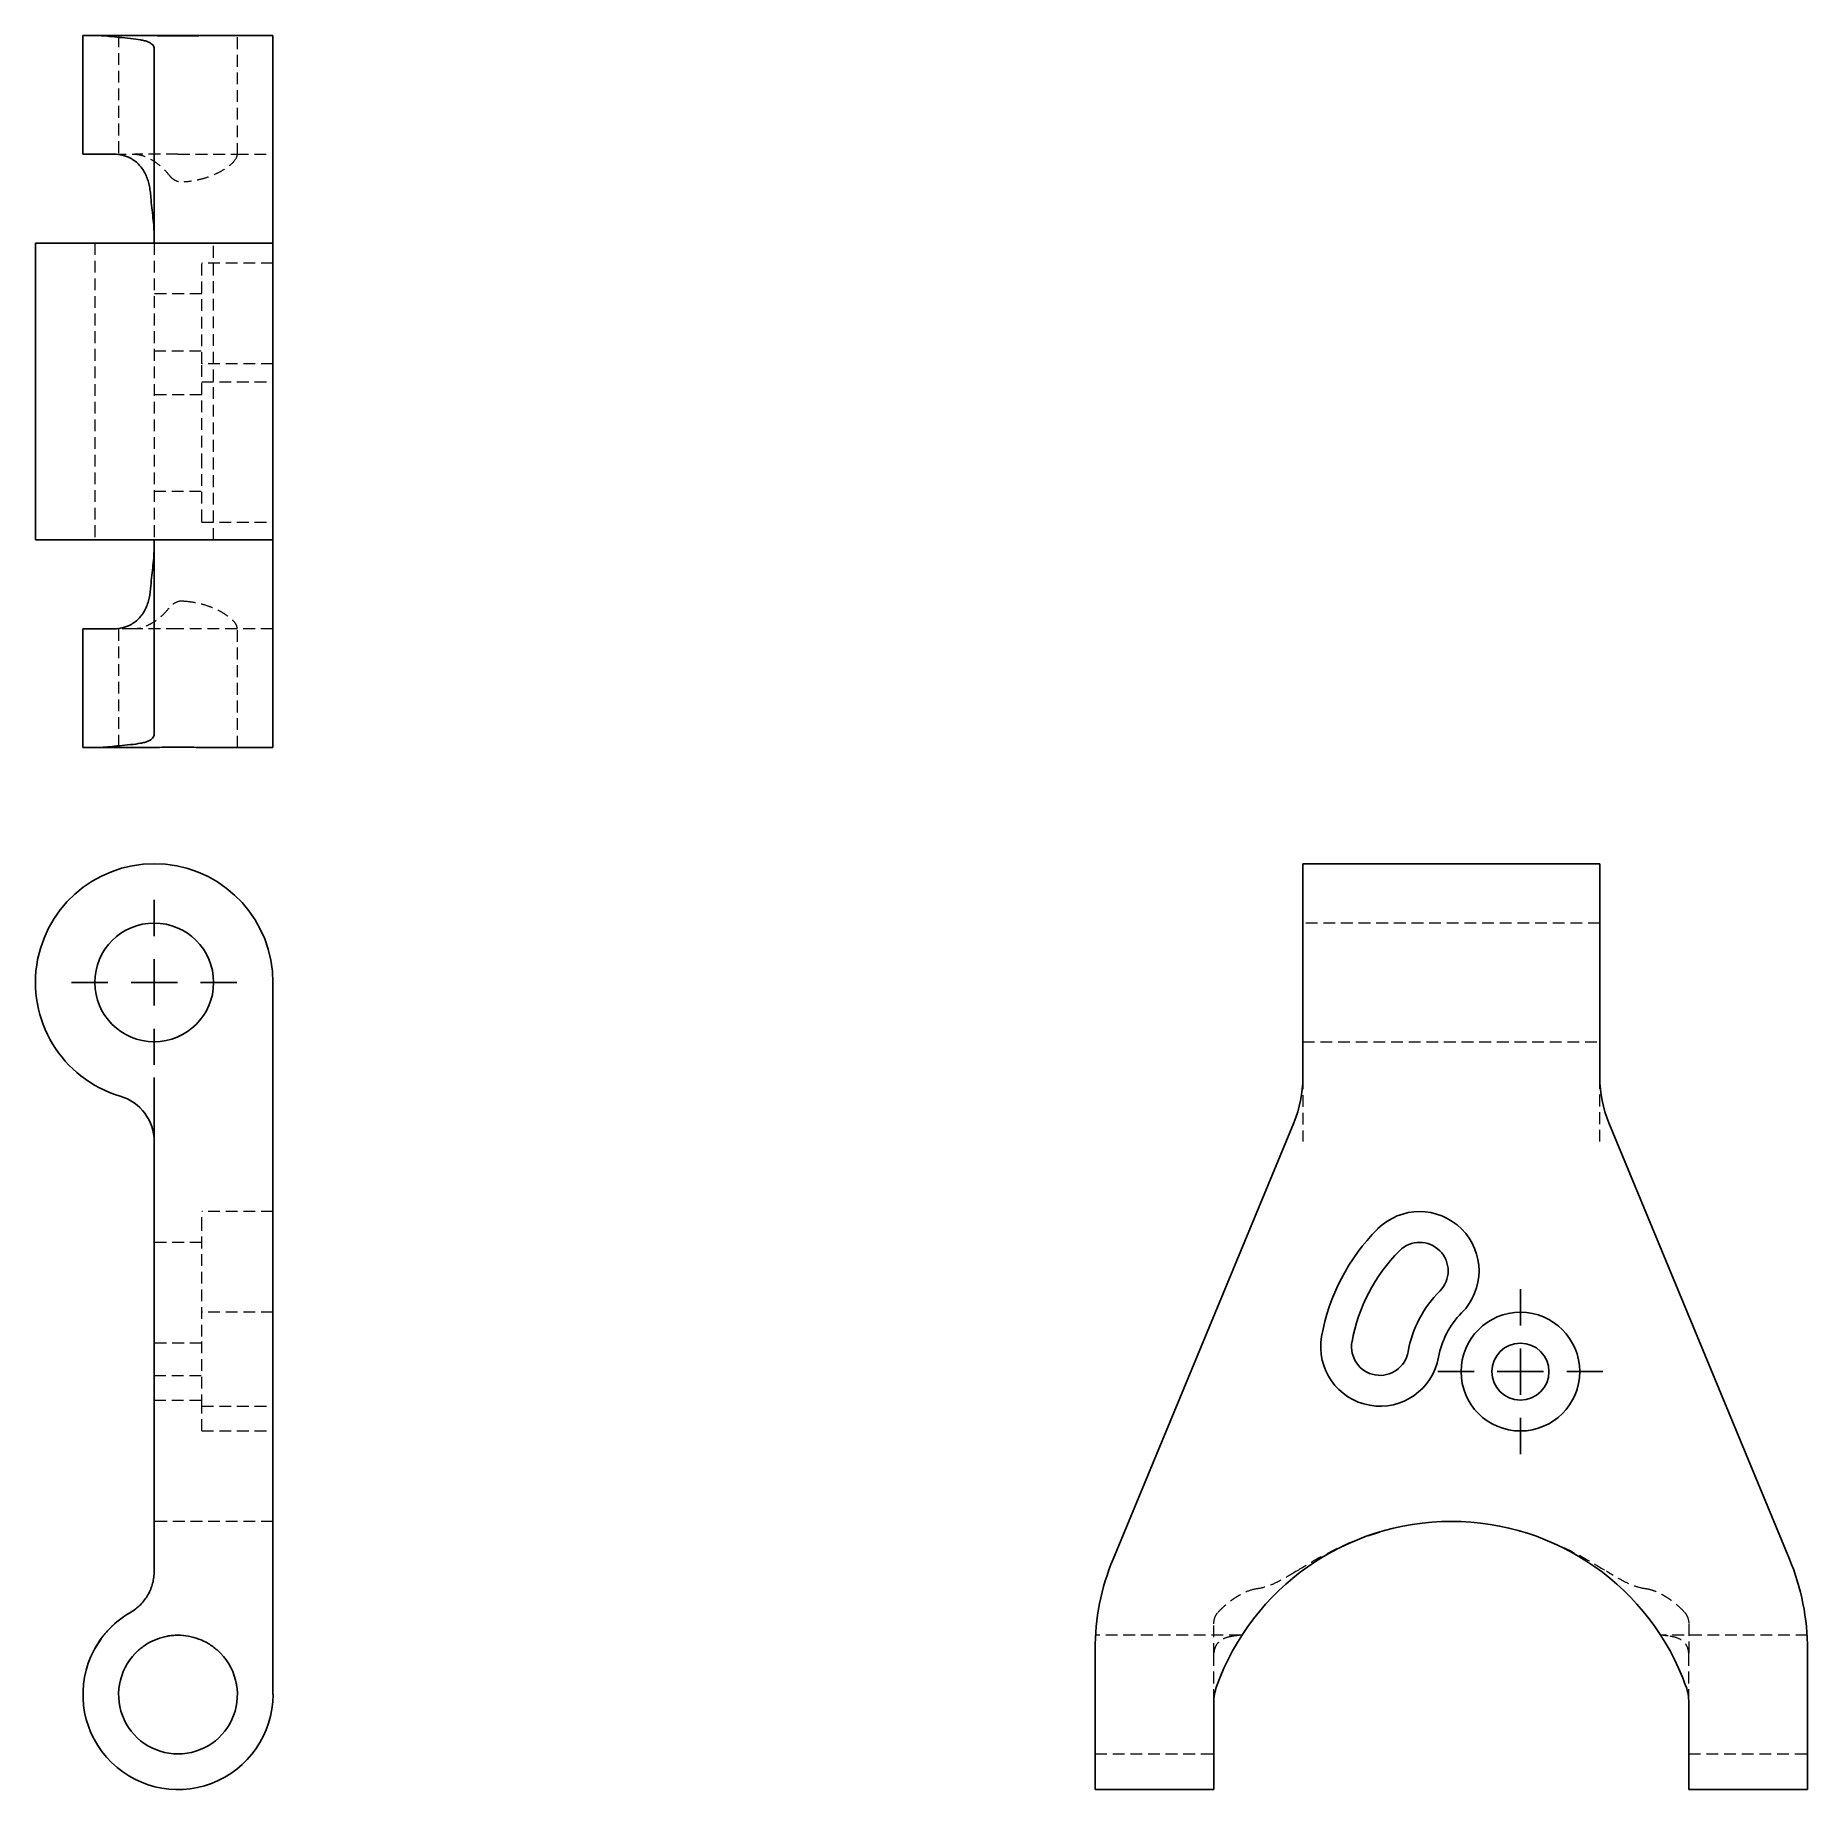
# Model space of a CAD drawing. Header units: millimetres. Extents: x 70 to 261, y 7 to 196.
import ezdxf

# ---------------------------------------------------------------- set-up
doc = ezdxf.new("R2010")
doc.units = ezdxf.units.MM
doc.linetypes.add('HIDDEN', pattern=[1.905, 1.27, -0.635])
doc.layers.add('10', color=7, linetype='Continuous')

# ---------------------------------------------------------------- blocks, each defined once
blk = doc.blocks.new('SW_CENTERMARKSYMBOL_0')
at = {"layer": '10', "color": 0}
for p, q in [((0, 5), (0, 8.91)), ((0, 0), (0, 2.5)), ((-5, 0), (-8.91, 0)), ((0, 0), (-2.5, 0)), ((0, 0), (0, -2.5)), ((0, 0), (2.5, 0)), ((5, 0), (8.91, 0)), ((0, -5), (0, -8.91))]:
    blk.add_line(p, q, dxfattribs=at)
blk = doc.blocks.new('SW_CENTERMARKSYMBOL_1')
at = {"layer": '10', "color": 0}
for p, q in [((0, 5), (0, 8.91)), ((0, 0), (0, 2.5)), ((-5, 0), (-8.91, 0)), ((0, 0), (-2.5, 0)), ((0, 0), (0, -2.5)), ((0, 0), (2.5, 0)), ((5, 0), (8.91, 0)), ((0, -5), (0, -8.91))]:
    blk.add_line(p, q, dxfattribs=at)

msp = doc.modelspace()

# ---------------------------------------------------------------- linework, layer by layer
at = {"color": 7, "linetype": 'Continuous', "lineweight": 25}
for p, q in [((75.27, 196.46), (75.27, 183.64)), ((75.27, 196.46), (76.48, 196.46)), ((81.31, 196.46), (76.48, 196.46)), ((89.74, 196.46), (81.31, 196.46)), ((95.78, 196.46), (89.74, 196.46)), ((95.78, 194.51), (95.78, 196.46)), ((82.96, 195.01), (82.96, 194.51)), ((82.96, 194.51), (82.96, 175)), ((95.78, 194.51), (95.78, 175)), ((78.67, 183.64), (75.27, 183.64)), ((82.96, 175), (82.96, 174.03)), ((95.78, 174.03), (95.78, 175)), ((70.14, 174.03), (70.14, 141.97)), ((70.14, 174.03), (95.78, 174.03)), ((95.78, 141.97), (95.78, 174.03)), ((95.78, 141.97), (70.14, 141.97)), ((82.96, 141.97), (82.96, 141)), ((95.78, 141), (95.78, 141.97)), ((82.96, 141), (82.96, 121.49)), ((95.78, 141), (95.78, 121.49)), ((75.27, 132.36), (75.27, 119.54)), ((78.67, 132.36), (75.27, 132.36)), ((82.96, 121.49), (82.96, 120.99)), ((95.78, 119.54), (95.78, 121.49)), ((76.48, 119.54), (75.27, 119.54)), ((76.48, 119.54), (81.31, 119.54)), ((89.74, 119.54), (95.78, 119.54)), ((239.03, 107), (206.97, 107)), ((206.97, 94.18), (206.97, 107)), ((239.03, 107), (239.03, 94.18)), ((95.78, 94.18), (95.78, 83.91)), ((206.97, 94.18), (206.97, 83.91)), ((239.03, 83.91), (239.03, 94.18)), ((82.96, 83.91), (82.96, 79)), ((95.78, 79), (95.78, 83.91)), ((82.96, 79), (82.96, 31.9)), ((95.78, 79), (95.78, 31.9)), ((206, 79), (186.49, 31.9)), ((259.51, 31.9), (240, 79)), ((82.96, 31.9), (82.96, 30.58)), ((95.78, 22.09), (95.78, 31.9)), ((95.78, 17.26), (95.78, 22.09)), ((184.54, 17.26), (184.54, 22.09)), ((261.46, 22.09), (261.46, 17.26)), ((184.54, 7), (184.54, 17.26)), ((261.46, 17.26), (261.46, 7)), ((197.36, 16.41), (197.36, 7)), ((248.64, 7), (248.64, 16.41)), ((184.54, 7), (197.36, 7)), ((248.64, 7), (261.46, 7))]:
    msp.add_line(p, q, dxfattribs=at)
at = {"color": 7, "linetype": 'HIDDEN', "lineweight": 18}
for p, q in [((79.11, 196.46), (79.11, 183.64)), ((91.94, 183.56), (91.94, 196.46)), ((85.53, 183.64), (80.84, 183.64)), ((85.53, 183.64), (91.88, 183.64)), ((91.88, 183.64), (95.75, 183.64)), ((76.55, 174.03), (76.55, 141.97)), ((82.96, 174.03), (82.96, 141.97)), ((89.37, 141.97), (89.37, 174.03)), ((88.09, 160.99), (88.09, 171.87)), ((95.78, 171.87), (88.09, 171.87)), ((88.09, 168.54), (82.96, 168.54)), ((82.96, 162.38), (88.09, 162.38)), ((88.09, 150.05), (88.09, 160.99)), ((95.78, 160.99), (88.09, 160.99)), ((88.09, 159.05), (95.78, 159.05)), ((88.09, 157.66), (82.96, 157.66)), ((88.09, 143.99), (88.09, 150.05)), ((82.96, 147.23), (88.09, 147.23)), ((88.09, 143.9), (88.09, 143.99)), ((88.09, 143.9), (95.78, 143.9)), ((79.11, 132.36), (79.11, 119.54)), ((85.53, 132.36), (80.84, 132.36)), ((91.88, 132.36), (85.53, 132.36)), ((95.75, 132.36), (91.88, 132.36)), ((91.94, 119.54), (91.94, 132.44)), ((239.03, 100.59), (206.97, 100.59)), ((206.97, 87.77), (239.03, 87.77)), ((206.97, 83.91), (206.97, 76.98)), ((239.03, 76.98), (239.03, 83.91)), ((88.09, 67.56), (88.09, 69.43)), ((95.78, 69.43), (88.09, 69.43)), ((88.09, 55.93), (88.09, 67.56)), ((88.09, 66.1), (82.96, 66.1)), ((95.78, 58.55), (88.09, 58.55)), ((88.09, 48.41), (88.09, 55.93)), ((88.09, 55.22), (82.96, 55.22)), ((82.96, 51.74), (88.09, 51.74)), ((82.96, 49.07), (88.09, 49.07)), ((88.09, 45.73), (88.09, 48.41)), ((88.09, 48.41), (95.78, 48.41)), ((88.09, 45.73), (95.78, 45.73)), ((95.78, 35.97), (82.96, 35.97)), ((214.06, 34.42), (215.74, 34.97)), ((78.67, 24.89), (78.33, 24.57)), ((84.29, 23.54), (84.55, 23.59)), ((86.25, 23.62), (86.17, 23.63)), ((200.29, 23.67), (184.54, 23.67)), ((261.46, 23.67), (245.71, 23.67)), ((89.78, 22.04), (89.72, 22.1)), ((197.36, 10.85), (197.36, 21.55)), ((248.64, 10.85), (248.64, 21.55)), ((184.54, 10.85), (197.36, 10.85)), ((248.64, 10.85), (261.46, 10.85))]:
    msp.add_line(p, q, dxfattribs=at)
at = {"color": 7, "linetype": 'HIDDEN', "lineweight": 18, "flags": 128}
msp.add_lwpolyline([(77.22, 23.27), (76.65, 22.39), (76.48, 22.09)], dxfattribs=at)
at = {"color": 7, "linetype": 'Continuous', "lineweight": 25}
for centre, radius in [((82.96, 94.18), 6.41), ((230.46, 52.14), 6.41), ((230.46, 52.14), 3.08)]:
    msp.add_circle(centre, radius, dxfattribs=at)
for centre, radius, start, end in [((82.96, 94.18), 12.82, 0, 253.3985), ((194.15, 83.91), 12.82, 337.5025, 0), ((251.85, 83.91), 12.82, 180, 202.4975), ((77.83, 76.98), 5.13, 0, 73.3985), ((219.58, 63.02), 6.41, 315, 135), ((230.46, 52.14), 21.79, 135, 170), ((230.46, 52.14), 18.46, 135, 170), ((219.58, 63.02), 3.08, 315, 135), ((230.46, 52.14), 12.31, 135, 170), ((230.46, 52.14), 8.97, 135, 170), ((215.31, 54.82), 6.41, 170, 350), ((215.31, 54.82), 3.08, 170, 350), ((223, 9.05), 26.92, 19.7499, 160.2501), ((210.18, 22.09), 25.64, 157.5025, 180), ((235.82, 22.09), 25.64, 0, 22.4975), ((85.53, 17.26), 10.26, 151.8993, 360), ((85.53, 17.26), 6.41, 131.0937, 48.9063), ((202.49, 16.41), 5.13, 160.2501, 170.5237), ((243.51, 16.41), 5.13, 9.4763, 19.7499)]:
    msp.add_arc(centre, radius, start, end, dxfattribs=at)
for points, knots in [([(76.48, 196.46), (76.93, 196.46), (77.49, 196.42), (78.48, 196.33), (78.84, 196.29), (79.59, 196.22), (79.98, 196.18), (80.4, 196.14)], [0, 0, 0, 0, 0.5, 0.5, 0.75, 0.75, 1, 1, 1, 1]), ([(82.96, 195.01), (82.96, 195.17), (82.91, 195.31), (82.74, 195.49), (82.67, 195.55), (82.5, 195.66), (82.4, 195.71), (82.18, 195.81), (82.06, 195.85), (81.78, 195.93), (81.63, 195.96), (81.16, 196.05), (80.8, 196.1), (80.4, 196.14)], [0, 0, 0, 0, 0.25, 0.25, 0.375, 0.375, 0.5, 0.5, 0.625, 0.625, 0.75, 0.75, 1, 1, 1, 1]), ([(89.74, 196.46), (89.45, 196.46), (89.14, 196.46), (88.48, 196.45), (88.14, 196.44), (87.41, 196.43), (87.05, 196.42), (86.48, 196.42), (86.29, 196.42), (85.91, 196.41), (85.72, 196.41), (85.14, 196.41), (84.76, 196.42), (84.01, 196.42), (83.64, 196.43), (82.92, 196.44), (82.57, 196.45), (81.92, 196.46), (81.6, 196.46), (81.31, 196.46)], [0, 0, 0, 0, 0.125, 0.125, 0.25, 0.25, 0.375, 0.375, 0.4375, 0.4375, 0.5, 0.5, 0.625, 0.625, 0.75, 0.75, 0.875, 0.875, 1, 1, 1, 1]), ([(80.4, 183.19), (80.11, 183.34), (79.81, 183.45), (79.23, 183.6), (78.95, 183.64), (78.67, 183.64)], [0, 0, 0, 0, 0.5, 0.5, 1, 1, 1, 1]), ([(80.4, 183.19), (80.77, 183), (81.09, 182.75), (81.49, 182.32), (81.61, 182.16), (81.83, 181.83), (81.93, 181.66), (82.1, 181.3), (82.18, 181.11), (82.31, 180.72), (82.37, 180.52), (82.46, 180.11), (82.5, 179.89), (82.56, 179.45), (82.58, 179.22), (82.6, 178.98)], [0, 0, 0, 0, 0.25, 0.25, 0.375, 0.375, 0.5, 0.5, 0.625, 0.625, 0.75, 0.75, 0.875, 0.875, 1, 1, 1, 1]), ([(82.6, 178.98), (82.62, 178.59), (82.66, 178.21), (82.74, 177.48), (82.79, 177.12), (82.91, 176.08), (82.96, 175.41), (82.96, 174.75)], [0, 0, 0, 0, 0.25, 0.25, 0.5, 0.5, 1, 1, 1, 1]), ([(82.96, 141.25), (82.96, 140.59), (82.91, 139.92), (82.79, 138.87), (82.74, 138.52), (82.66, 137.79), (82.62, 137.41), (82.6, 137.02)], [0, 0, 0, 0, 0.5, 0.5, 0.75, 0.75, 1, 1, 1, 1]), ([(82.6, 137.02), (82.57, 136.55), (82.51, 136.11), (82.37, 135.48), (82.31, 135.28), (82.18, 134.89), (82.1, 134.7), (81.93, 134.34), (81.83, 134.17), (81.62, 133.84), (81.49, 133.68), (81.23, 133.4), (81.08, 133.26), (80.76, 133.02), (80.58, 132.9), (80.4, 132.81)], [0, 0, 0, 0, 0.25, 0.25, 0.375, 0.375, 0.5, 0.5, 0.625, 0.625, 0.75, 0.75, 0.875, 0.875, 1, 1, 1, 1]), ([(78.67, 132.36), (78.95, 132.36), (79.23, 132.4), (79.81, 132.54), (80.11, 132.66), (80.4, 132.81)], [0, 0, 0, 0, 0.5, 0.5, 1, 1, 1, 1]), ([(80.4, 119.86), (80.8, 119.9), (81.16, 119.95), (81.63, 120.04), (81.79, 120.07), (82.06, 120.15), (82.18, 120.19), (82.51, 120.33), (82.68, 120.44), (82.85, 120.63), (82.89, 120.7), (82.95, 120.84), (82.96, 120.91), (82.96, 120.99)], [0, 0, 0, 0, 0.25, 0.25, 0.375, 0.375, 0.5, 0.5, 0.75, 0.75, 0.875, 0.875, 1, 1, 1, 1]), ([(80.4, 119.86), (79.57, 119.78), (78.82, 119.7), (77.83, 119.61), (77.52, 119.59), (76.96, 119.55), (76.7, 119.54), (76.48, 119.54)], [0, 0, 0, 0, 0.5, 0.5, 0.75, 0.75, 1, 1, 1, 1]), ([(81.31, 119.54), (81.6, 119.54), (81.91, 119.54), (82.57, 119.55), (82.91, 119.56), (83.64, 119.57), (84, 119.58), (84.57, 119.58), (84.76, 119.58), (85.14, 119.59), (85.33, 119.59), (85.91, 119.59), (86.29, 119.58), (87.04, 119.58), (87.41, 119.57), (88.13, 119.56), (88.48, 119.55), (89.13, 119.54), (89.45, 119.54), (89.74, 119.54)], [0, 0, 0, 0, 0.125, 0.125, 0.25, 0.25, 0.375, 0.375, 0.4375, 0.4375, 0.5, 0.5, 0.625, 0.625, 0.75, 0.75, 0.875, 0.875, 1, 1, 1, 1]), ([(80.4, 26.14), (80.8, 26.37), (81.16, 26.65), (81.63, 27.13), (81.79, 27.3), (82.06, 27.67), (82.18, 27.85), (82.51, 28.44), (82.68, 28.86), (82.85, 29.49), (82.89, 29.71), (82.95, 30.14), (82.96, 30.36), (82.96, 30.58)], [0, 0, 0, 0, 0.25, 0.25, 0.375, 0.375, 0.5, 0.5, 0.75, 0.75, 0.875, 0.875, 1, 1, 1, 1]), ([(80.4, 26.14), (79.57, 25.66), (78.82, 25.08), (77.83, 24.05), (77.52, 23.69), (76.96, 22.92), (76.7, 22.51), (76.48, 22.09)], [0, 0, 0, 0, 0.5, 0.5, 0.75, 0.75, 1, 1, 1, 1]), ([(81.31, 22.09), (81.6, 22.34), (81.91, 22.57), (82.57, 22.96), (82.91, 23.12), (83.64, 23.39), (84, 23.5), (84.57, 23.6), (84.76, 23.62), (85.14, 23.66), (85.33, 23.67), (85.91, 23.67), (86.29, 23.63), (87.04, 23.5), (87.41, 23.39), (88.13, 23.13), (88.48, 22.96), (89.13, 22.57), (89.45, 22.34), (89.74, 22.09)], [0, 0, 0, 0, 0.125, 0.125, 0.25, 0.25, 0.375, 0.375, 0.4375, 0.4375, 0.5, 0.5, 0.625, 0.625, 0.75, 0.75, 0.875, 0.875, 1, 1, 1, 1])]:
    msp.add_open_spline(points, degree=3, knots=knots, dxfattribs=at)
at = {"color": 7, "linetype": 'HIDDEN', "lineweight": 18}
for points in [[(78.67, 183.64), (79.26, 183.64), (79.97, 183.64), (80.76, 183.64)], [(80.76, 132.36), (79.97, 132.36), (79.26, 132.36), (78.67, 132.36)], [(197.36, 21.55), (197.36, 22.6), (197.36, 23.71), (197.36, 24.89)], [(248.64, 24.89), (248.64, 23.71), (248.64, 22.6), (248.64, 21.55)]]:
    msp.add_open_spline(points, degree=3, dxfattribs=at)
for points, knots in [([(80.76, 183.64), (81.05, 183.64), (81.36, 183.59), (82.03, 183.38), (82.37, 183.23), (83.04, 182.83), (83.37, 182.59), (84, 182.04), (84.29, 181.73), (84.55, 181.4)], [0, 0, 0, 0, 0.25, 0.25, 0.5, 0.5, 0.75, 0.75, 1, 1, 1, 1]), ([(91.87, 183.34), (91.77, 183.09), (91.57, 182.82), (91.1, 182.39), (90.91, 182.25), (90.51, 181.97), (90.28, 181.84), (89.78, 181.57), (89.51, 181.44), (88.93, 181.21), (88.62, 181.1), (87.97, 180.91), (87.62, 180.83), (86.91, 180.7), (86.54, 180.65), (86.17, 180.63)], [0, 0, 0, 0, 0.25, 0.25, 0.375, 0.375, 0.5, 0.5, 0.625, 0.625, 0.75, 0.75, 0.875, 0.875, 1, 1, 1, 1]), ([(91.87, 183.34), (91.91, 183.44), (91.93, 183.51), (91.94, 183.62), (91.92, 183.64), (91.88, 183.64)], [0, 0, 0, 0, 0.5, 0.5, 1, 1, 1, 1]), ([(84.55, 181.4), (84.65, 181.27), (84.75, 181.16), (84.99, 180.96), (85.12, 180.87), (85.4, 180.74), (85.55, 180.69), (85.86, 180.63), (86.01, 180.62), (86.17, 180.63)], [0, 0, 0, 0, 0.25, 0.25, 0.5, 0.5, 0.75, 0.75, 1, 1, 1, 1]), ([(84.55, 134.6), (84.29, 134.27), (84, 133.96), (83.37, 133.41), (83.05, 133.17), (82.54, 132.88), (82.37, 132.79), (82.03, 132.63), (81.86, 132.57), (81.37, 132.41), (81.05, 132.36), (80.76, 132.36)], [0, 0, 0, 0, 0.25, 0.25, 0.5, 0.5, 0.625, 0.625, 0.75, 0.75, 1, 1, 1, 1]), ([(86.17, 135.37), (86.01, 135.38), (85.86, 135.37), (85.55, 135.31), (85.4, 135.26), (85.12, 135.13), (84.99, 135.04), (84.75, 134.84), (84.65, 134.73), (84.55, 134.6)], [0, 0, 0, 0, 0.25, 0.25, 0.5, 0.5, 0.75, 0.75, 1, 1, 1, 1]), ([(86.17, 135.37), (86.54, 135.35), (86.91, 135.3), (87.44, 135.21), (87.61, 135.17), (87.95, 135.09), (88.12, 135.05), (88.62, 134.9), (88.93, 134.8), (89.51, 134.56), (89.78, 134.43), (90.28, 134.17), (90.5, 134.03), (90.91, 133.75), (91.1, 133.61), (91.41, 133.33), (91.54, 133.19), (91.75, 132.92), (91.82, 132.79), (91.87, 132.66)], [0, 0, 0, 0, 0.125, 0.125, 0.1875, 0.1875, 0.25, 0.25, 0.375, 0.375, 0.5, 0.5, 0.625, 0.625, 0.75, 0.75, 0.875, 0.875, 1, 1, 1, 1]), ([(91.88, 132.36), (91.92, 132.36), (91.94, 132.38), (91.93, 132.48), (91.91, 132.56), (91.87, 132.66)], [0, 0, 0, 0, 0.5, 0.5, 1, 1, 1, 1]), ([(230.26, 34.97), (231.08, 34.73), (232.09, 34.44), (233.06, 34.02), (233.24, 33.94)], [0, 0, 0, 0, 0.81213, 1, 1, 1, 1]), ([(206.25, 30.58), (206.98, 31.03), (208.44, 31.93), (210.75, 33.11), (212.46, 33.89), (213.42, 34.21), (213.54, 34.25)], [0, 0, 0, 0, 0.313511, 0.628036, 0.95487, 1, 1, 1, 1]), ([(233.34, 33.9), (233.92, 33.67), (235.32, 33.09), (237.46, 31.97), (238.99, 31.05), (239.75, 30.58)], [0, 0, 0, 0, 0.260404, 0.629416, 1, 1, 1, 1]), ([(206.25, 30.58), (205.59, 30.16), (204.92, 29.76), (203.87, 29.24), (203.52, 29.08), (202.79, 28.83), (202.41, 28.73), (202.02, 28.68)], [0, 0, 0, 0, 0.5, 0.5, 0.75, 0.75, 1, 1, 1, 1]), ([(243.98, 28.68), (243.59, 28.73), (243.21, 28.83), (242.48, 29.09), (242.12, 29.24), (241.08, 29.76), (240.41, 30.16), (239.75, 30.58)], [0, 0, 0, 0, 0.25, 0.25, 0.5, 0.5, 1, 1, 1, 1]), ([(202.02, 28.68), (201.55, 28.62), (201.11, 28.47), (200.48, 28.19), (200.28, 28.08), (199.89, 27.86), (199.7, 27.74), (199.34, 27.49), (199.17, 27.37), (198.84, 27.11), (198.68, 26.98), (198.4, 26.73), (198.26, 26.61), (198.02, 26.36), (197.9, 26.25), (197.81, 26.14)], [0, 0, 0, 0, 0.25, 0.25, 0.375, 0.375, 0.5, 0.5, 0.625, 0.625, 0.75, 0.75, 0.875, 0.875, 1, 1, 1, 1]), ([(248.19, 26.14), (248, 26.36), (247.75, 26.6), (247.32, 26.98), (247.16, 27.11), (246.83, 27.37), (246.66, 27.49), (246.3, 27.74), (246.11, 27.86), (245.72, 28.08), (245.52, 28.19), (245.11, 28.38), (244.89, 28.46), (244.45, 28.6), (244.22, 28.65), (243.98, 28.68)], [0, 0, 0, 0, 0.25, 0.25, 0.375, 0.375, 0.5, 0.5, 0.625, 0.625, 0.75, 0.75, 0.875, 0.875, 1, 1, 1, 1]), ([(197.36, 24.89), (197.36, 25.13), (197.4, 25.36), (197.54, 25.78), (197.66, 25.97), (197.81, 26.14)], [0, 0, 0, 0, 0.5, 0.5, 1, 1, 1, 1]), ([(248.19, 26.14), (248.34, 25.97), (248.45, 25.78), (248.6, 25.37), (248.64, 25.13), (248.64, 24.89)], [0, 0, 0, 0, 0.5, 0.5, 1, 1, 1, 1]), ([(199.6, 23.59), (199.27, 23.55), (198.96, 23.49), (198.41, 23.3), (198.17, 23.18), (197.88, 22.93), (197.79, 22.84), (197.63, 22.63), (197.57, 22.52), (197.41, 22.15), (197.36, 21.87), (197.36, 21.55)], [0, 0, 0, 0, 0.25, 0.25, 0.5, 0.5, 0.625, 0.625, 0.75, 0.75, 1, 1, 1, 1]), ([(200.37, 23.63), (200.38, 23.65), (200.37, 23.66), (200.31, 23.67), (200.26, 23.67), (200.13, 23.66), (200.04, 23.65), (199.84, 23.62), (199.73, 23.61), (199.6, 23.59)], [0, 0, 0, 0, 0.25, 0.25, 0.5, 0.5, 0.75, 0.75, 1, 1, 1, 1]), ([(246.4, 23.59), (246.27, 23.61), (246.16, 23.62), (245.96, 23.65), (245.87, 23.66), (245.74, 23.67), (245.69, 23.67), (245.63, 23.66), (245.62, 23.65), (245.63, 23.63)], [0, 0, 0, 0, 0.25, 0.25, 0.5, 0.5, 0.75, 0.75, 1, 1, 1, 1]), ([(248.64, 21.55), (248.64, 21.87), (248.59, 22.15), (248.38, 22.64), (248.23, 22.85), (247.83, 23.18), (247.59, 23.3), (247.04, 23.49), (246.73, 23.55), (246.4, 23.59)], [0, 0, 0, 0, 0.25, 0.25, 0.5, 0.5, 0.75, 0.75, 1, 1, 1, 1]), ([(80.76, 21.55), (80.91, 21.71), (81.11, 21.92), (81.33, 22.1), (81.39, 22.15)], [0, 0, 0, 0, 0.73605, 1, 1, 1, 1]), ([(91.87, 18.15), (91.82, 18.53), (91.75, 18.94), (91.59, 19.32), (91.58, 19.35)], [0, 0, 0, 0, 0.9193985, 1, 1, 1, 1])]:
    msp.add_open_spline(points, degree=3, knots=knots, dxfattribs=at)
at = {"color": 7, "linetype": 'Continuous', "lineweight": 25}
for points in [[(197.43, 17.26), (197.38, 16.98), (197.36, 16.69), (197.36, 16.41)], [(248.64, 16.41), (248.64, 16.69), (248.62, 16.98), (248.57, 17.26)]]:
    msp.add_open_spline(points, degree=3, dxfattribs=at)

# ---------------------------------------------------------------- block references
at = {"layer": '10'}
for name, p in [('SW_CENTERMARKSYMBOL_0', (82.96, 94.18)), ('SW_CENTERMARKSYMBOL_1', (230.46, 52.14))]:
    msp.add_blockref(name, p, dxfattribs=at)

doc.saveas('drawing.dxf')
